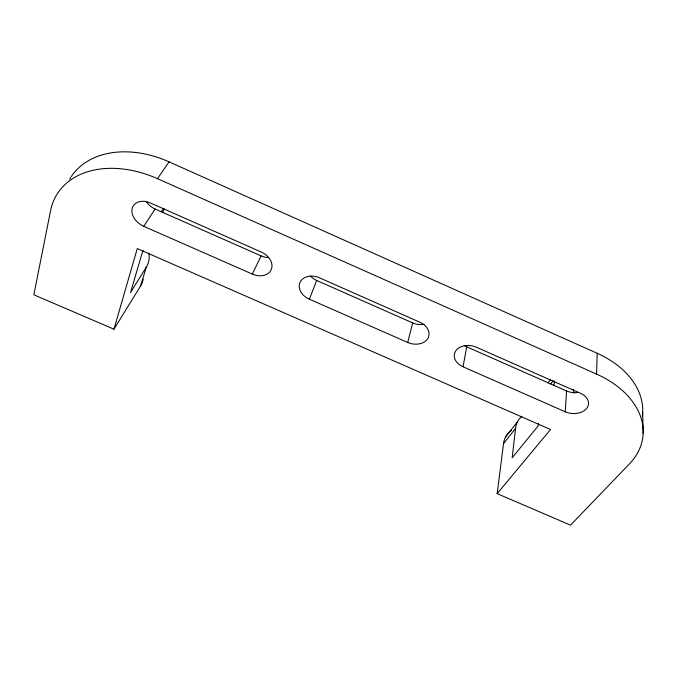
<?xml version="1.0" encoding="UTF-8"?>
<svg xmlns="http://www.w3.org/2000/svg" width="677" height="677" viewBox="0 0 677 677"><rect width="100%" height="100%" fill="white"/><g stroke="black" fill="none" stroke-linecap="round" stroke-linejoin="round"><path stroke-width="1.02" d="M511.499 430.454A40.019 26.107 40.1 0 0 503.519 443.63L497.172 493.66L570.533 525.14L629.373 463.982A90.98 62.309 6.7 0 0 596.581 374.102L597.207 353.292L169.081 161.862A92.698 66.913 32 0 0 71.254 176.621M565.253 411.785L463.026 366.799A15.537 11.391 10.5 0 1 455.765 350.864A15.537 11.391 10.5 0 1 476.346 347.216L580.587 393.337A15.664 10.959 5.2 0 1 586.527 408.57A15.664 10.959 5.2 0 1 565.253 411.785L566.573 390.951L466.732 346.802A15.173 11.331 10.2 0 1 464.227 345.456M553.989 385.23L554.311 381.159M538.494 423.65L538.308 425.681L512.15 457.83L515.569 428.372A40.747 26.005 39.6 0 1 521.899 416.38M463.026 366.799L466.732 346.802M407.672 342.444A15.529 11.585 14.2 0 0 427.805 338.525A15.529 11.585 14.2 0 0 419.875 322.227L319.552 277.832A15.664 11.814 21.5 0 0 300.106 282.182A15.664 11.814 21.5 0 0 309.347 299.183L407.672 342.444L412.682 322.912L316.718 280.481A15.292 11.746 21.6 0 1 310.447 276.021M169.081 161.862L157.487 178.677A94.932 67.268 31.5 0 0 50.572 210.665L33.85 294.817L113.948 329.191L137.262 248.603L550.536 429.48L497.172 493.66M113.948 329.191L140.571 286.007L146.257 267.254A42.727 28.163 14.6 0 0 148.72 253.029M162.861 212.553L164.071 208.541M309.347 299.183L316.718 280.481M252.326 274.083A15.833 11.881 25.8 0 0 271.299 269.463A15.833 11.881 25.8 0 0 261.347 252.081L150.446 203.007A16.333 11.881 32.8 0 0 132.277 208.118A16.333 11.881 32.8 0 0 143.71 226.296L252.326 274.083L261.077 255.881A15.461 11.805 26.1 0 0 268.667 257.539M146.257 267.254L130.517 292.481L142.339 252.445L143.482 250.668M161.236 211.825L163.529 208.304M143.71 226.296L155.151 209.049L261.077 255.881M505.634 436.826L517.617 421.576M548.031 382.886L550.579 379.645M503.519 443.63L515.569 428.372M550.621 383.986L553.185 380.745M157.487 178.677L596.581 374.102M642.685 412.268L643.15 433.686M574.164 393.159A21.537 12.753 38.4 0 1 573.258 389.377M69.689 179.151A92.698 66.913 32 0 1 70.713 177.45M143.185 279.144A41.94 28.231 14 0 1 140.571 286.007M578.073 392.423A15.3 10.908 4.7 0 1 566.573 390.951M597.207 353.292A88.915 62.089 6.3 0 1 642.295 416.397M424.03 324.266A15.165 11.517 14 0 1 412.682 322.912M155.151 209.049A15.943 11.805 33.4 0 1 146.004 201.247"/></g></svg>
